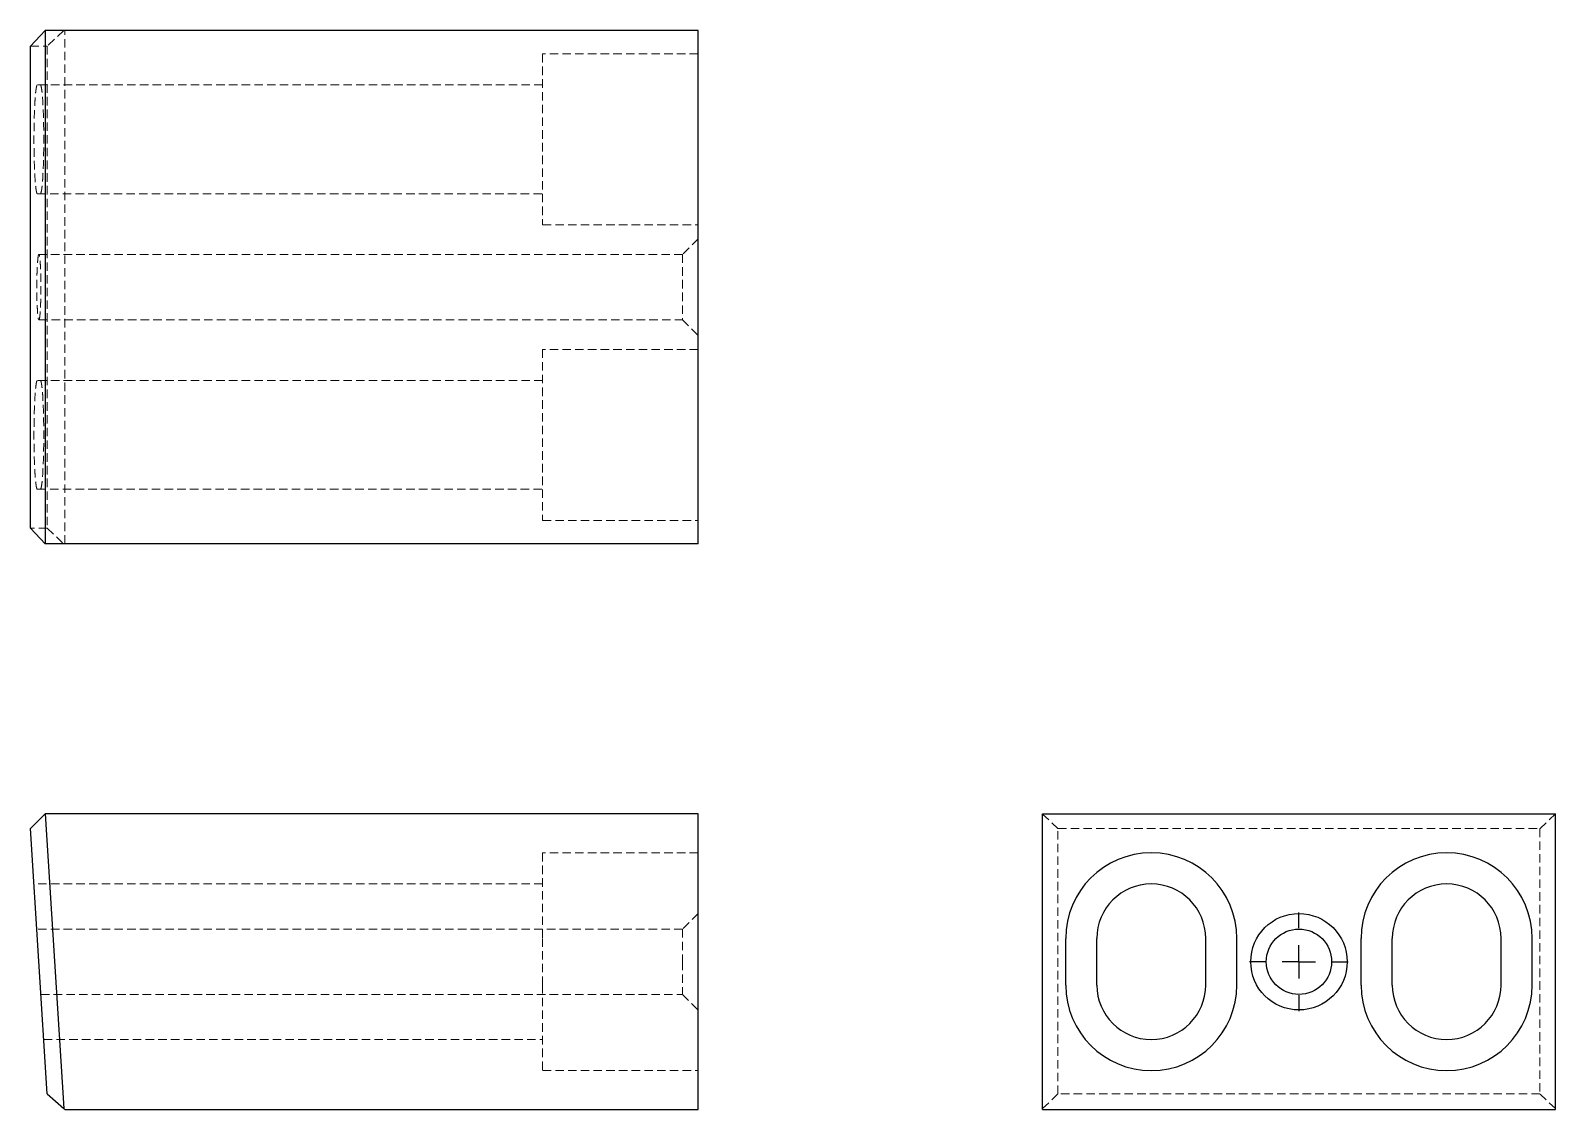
# Model space of a CAD drawing. Header units: millimetres. Extents: x 33 to 261, y 35 to 196.
import ezdxf

# ---------------------------------------------------------------- set-up
doc = ezdxf.new("R2010")
doc.units = ezdxf.units.MM
doc.linetypes.add('HIDDEN', pattern=[1.905, 1.27, -0.635])
doc.layers.add('10', color=7, linetype='Continuous')

# ---------------------------------------------------------------- blocks, each defined once
blk = doc.blocks.new('SW_CENTERMARKSYMBOL_0')
at = {"layer": '10', "color": 0}
for p, q in [((0, 5), (0, 7.39)), ((0, 0), (0, 2.5)), ((-5, 0), (-7.39, 0)), ((0, 0), (-2.5, 0)), ((0, 0), (0, -2.5)), ((0, 0), (2.5, 0)), ((5, 0), (7.39, 0)), ((0, -5), (0, -7.39))]:
    blk.add_line(p, q, dxfattribs=at)

msp = doc.modelspace()

# ---------------------------------------------------------------- linework, layer by layer
at = {"color": 7, "linetype": 'Continuous', "lineweight": 25}
for p, q in [((35.19, 196.42), (33, 194.1)), ((35.19, 196.42), (35.19, 119.58)), ((35.2, 196.42), (35.19, 196.42)), ((133, 196.42), (35.2, 196.42)), ((133, 119.58), (133, 196.42)), ((33, 121.9), (33, 194.1)), ((33, 121.9), (35.19, 119.58)), ((35.19, 119.58), (35.2, 119.58)), ((133, 119.58), (35.2, 119.58)), ((33, 76.93), (35.19, 79.12)), ((35.19, 79.12), (35.2, 79.12)), ((35.2, 79.12), (37.97, 35.02)), ((133, 79.12), (35.2, 79.12)), ((133, 34.88), (133, 79.12)), ((184.58, 34.88), (184.58, 79.12)), ((184.58, 79.12), (261.42, 79.12)), ((261.42, 34.88), (261.42, 79.12)), ((35.5, 37.2), (33, 76.93)), ((188.07, 53.51), (188.07, 60.49)), ((192.73, 53.51), (192.73, 60.49)), ((209.03, 53.51), (209.03, 60.49)), ((213.68, 53.51), (213.68, 60.49)), ((232.32, 53.51), (232.32, 60.49)), ((236.97, 53.51), (236.97, 60.49)), ((253.27, 53.51), (253.27, 60.49)), ((257.93, 53.51), (257.93, 60.49)), ((35.5, 37.2), (37.97, 35.02)), ((37.97, 35.02), (38.14, 34.88)), ((38.14, 34.88), (133, 34.88)), ((184.58, 34.88), (261.42, 34.88))]:
    msp.add_line(p, q, dxfattribs=at)
at = {"color": 7, "linetype": 'HIDDEN', "lineweight": 18}
for p, q in [((37.97, 196.42), (35.5, 194.1)), ((38.14, 119.58), (38.14, 196.42)), ((33, 194.1), (35.5, 194.1)), ((35.5, 194.1), (35.5, 121.9)), ((133, 192.93), (109.71, 192.93)), ((109.71, 192.93), (109.71, 167.32)), ((109.71, 188.27), (34.03, 188.27)), ((34.03, 171.97), (109.71, 171.97)), ((109.71, 167.32), (133, 167.32)), ((133, 165.22), (130.67, 162.89)), ((130.67, 162.89), (34.25, 162.89)), ((130.67, 162.89), (130.67, 153.11)), ((34.25, 153.11), (130.67, 153.11)), ((130.67, 153.11), (133, 150.78)), ((133, 148.68), (109.71, 148.68)), ((109.71, 148.68), (109.71, 123.07)), ((109.71, 144.03), (34.03, 144.03)), ((34.03, 127.73), (109.71, 127.73)), ((35.5, 121.9), (33, 121.9)), ((35.5, 121.9), (37.97, 119.58)), ((109.71, 123.07), (133, 123.07)), ((186.9, 76.93), (184.58, 79.12)), ((261.42, 79.12), (259.1, 76.93)), ((186.9, 37.2), (186.9, 76.93)), ((186.9, 76.93), (259.1, 76.93)), ((259.1, 76.93), (259.1, 37.2)), ((109.71, 73.3), (109.71, 60.49)), ((133, 73.3), (109.71, 73.3)), ((109.71, 68.64), (33.52, 68.64)), ((133, 64.22), (130.67, 61.89)), ((130.67, 61.89), (33.95, 61.89)), ((130.67, 61.89), (130.67, 57)), ((109.71, 53.51), (109.71, 60.49)), ((130.67, 57), (130.67, 52.11)), ((109.71, 53.51), (109.71, 40.7)), ((34.56, 52.11), (130.67, 52.11)), ((130.67, 52.11), (133, 49.78)), ((34.99, 45.36), (109.71, 45.36)), ((109.71, 40.7), (133, 40.7)), ((186.9, 37.2), (184.58, 35.02)), ((259.1, 37.2), (186.9, 37.2)), ((261.42, 35.02), (259.1, 37.2))]:
    msp.add_line(p, q, dxfattribs=at)
at = {"color": 7, "linetype": 'Continuous', "lineweight": 25}
for radius in [7.22, 4.89]:
    msp.add_circle((223, 57), radius, dxfattribs=at)
for centre, radius, start, end in [((200.88, 60.49), 12.81, 0, 180), ((245.12, 60.49), 12.81, 0, 180), ((200.88, 60.49), 8.15, 0, 180), ((245.12, 60.49), 8.15, 0, 180), ((200.88, 53.51), 12.81, 180, 0), ((200.88, 53.51), 8.15, 180, 0), ((245.12, 53.51), 12.81, 180, 0), ((245.12, 53.51), 8.15, 180, 0)]:
    msp.add_arc(centre, radius, start, end, dxfattribs=at)
at = {"color": 7, "linetype": 'HIDDEN', "lineweight": 18}
for points in [[(34.03, 188.27), (33.99, 188.27), (33.94, 188.19), (33.86, 187.83), (33.84, 187.66), (33.78, 187.24), (33.75, 186.97), (33.7, 186.32), (33.67, 185.93), (33.62, 185.03), (33.6, 184.52), (33.56, 183.4), (33.55, 182.78), (33.53, 181.48), (33.52, 180.8), (33.52, 179.44), (33.53, 178.77), (33.55, 177.47), (33.56, 176.85), (33.6, 175.72), (33.62, 175.21), (33.67, 174.32), (33.7, 173.93), (33.75, 173.28), (33.78, 173.01), (33.84, 172.58), (33.86, 172.42), (33.94, 172.06), (33.99, 171.97), (34.03, 171.97)], [(34.47, 171.97), (34.52, 171.97), (34.56, 172.06), (34.64, 172.42), (34.67, 172.58), (34.73, 173.01), (34.75, 173.28), (34.81, 173.93), (34.84, 174.32), (34.88, 175.21), (34.91, 175.72), (34.95, 176.85), (34.96, 177.47), (34.98, 178.77), (34.99, 179.44), (34.99, 180.8), (34.98, 181.48), (34.96, 182.78), (34.95, 183.4), (34.91, 184.52), (34.88, 185.03), (34.84, 185.93), (34.81, 186.32), (34.75, 186.97), (34.73, 187.24), (34.67, 187.66), (34.64, 187.83), (34.56, 188.19), (34.52, 188.27), (34.47, 188.27)], [(34.25, 162.89), (34.23, 162.89), (34.2, 162.84), (34.15, 162.62), (34.14, 162.52), (34.1, 162.27), (34.09, 162.11), (34.05, 161.72), (34.04, 161.48), (34.01, 160.95), (33.99, 160.64), (33.97, 159.96), (33.96, 159.59), (33.95, 158.81), (33.95, 158.41), (33.95, 157.59), (33.95, 157.19), (33.96, 156.41), (33.97, 156.04), (33.99, 155.36), (34.01, 155.05), (34.04, 154.52), (34.05, 154.28), (34.09, 153.89), (34.1, 153.73), (34.14, 153.48), (34.15, 153.38), (34.2, 153.16), (34.23, 153.11), (34.25, 153.11)], [(34.25, 153.11), (34.28, 153.11), (34.31, 153.16), (34.36, 153.38), (34.37, 153.48), (34.41, 153.73), (34.42, 153.89), (34.46, 154.28), (34.47, 154.52), (34.5, 155.05), (34.51, 155.36), (34.54, 156.04), (34.55, 156.41), (34.56, 157.19), (34.56, 157.59), (34.56, 158.41), (34.56, 158.81), (34.55, 159.59), (34.54, 159.96), (34.51, 160.64), (34.5, 160.95), (34.47, 161.48), (34.46, 161.72), (34.42, 162.11), (34.41, 162.27), (34.37, 162.52), (34.36, 162.62), (34.31, 162.84), (34.28, 162.89), (34.25, 162.89)], [(34.03, 144.03), (33.99, 144.03), (33.94, 143.94), (33.86, 143.58), (33.84, 143.42), (33.78, 142.99), (33.75, 142.72), (33.7, 142.07), (33.67, 141.68), (33.62, 140.79), (33.6, 140.28), (33.56, 139.15), (33.55, 138.53), (33.53, 137.23), (33.52, 136.56), (33.52, 135.2), (33.53, 134.52), (33.55, 133.22), (33.56, 132.6), (33.6, 131.48), (33.62, 130.97), (33.67, 130.07), (33.7, 129.68), (33.75, 129.03), (33.78, 128.76), (33.84, 128.34), (33.86, 128.17), (33.94, 127.81), (33.99, 127.73), (34.03, 127.73)], [(34.47, 127.73), (34.52, 127.73), (34.56, 127.81), (34.64, 128.17), (34.67, 128.34), (34.73, 128.76), (34.75, 129.03), (34.81, 129.68), (34.84, 130.07), (34.88, 130.97), (34.91, 131.48), (34.95, 132.6), (34.96, 133.22), (34.98, 134.52), (34.99, 135.2), (34.99, 136.56), (34.98, 137.23), (34.96, 138.53), (34.95, 139.15), (34.91, 140.28), (34.88, 140.79), (34.84, 141.68), (34.81, 142.07), (34.75, 142.72), (34.73, 142.99), (34.67, 143.42), (34.64, 143.58), (34.56, 143.94), (34.52, 144.03), (34.47, 144.03)]]:
    msp.add_open_spline(points, degree=3, knots=[0, 0, 0, 0, 0.125, 0.125, 0.1875, 0.1875, 0.25, 0.25, 0.3125, 0.3125, 0.375, 0.375, 0.4375, 0.4375, 0.5, 0.5, 0.5625, 0.5625, 0.625, 0.625, 0.6875, 0.6875, 0.75, 0.75, 0.8125, 0.8125, 0.875, 0.875, 1, 1, 1, 1], dxfattribs=at)

# ---------------------------------------------------------------- block references
at = {"layer": '10'}
msp.add_blockref('SW_CENTERMARKSYMBOL_0', (223, 57), dxfattribs=at)

doc.saveas('drawing.dxf')
